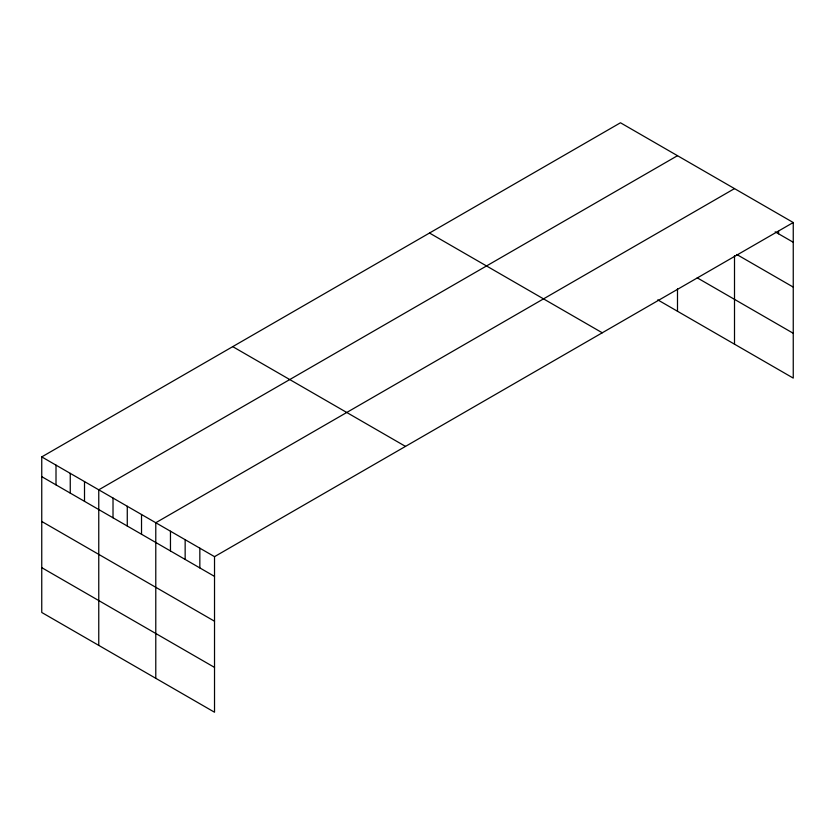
<?xml version="1.0" encoding="UTF-8"?>
<svg xmlns="http://www.w3.org/2000/svg" width="835" height="835" viewBox="0 0 835 835"><rect width="100%" height="100%" fill="white"/><g stroke="black" fill="none" stroke-linecap="round" stroke-linejoin="round"><path stroke-width="1.25" d="M41.75 456.902L214.522 556.653L214.522 712.224L41.75 612.472L41.75 456.902L620.478 122.776L793.25 222.527L793.25 378.098L657.761 299.869M677.498 155.696L98.76 489.821L98.76 645.392M734.508 188.606L155.78 522.731L155.78 678.312M214.522 556.653L793.25 222.527M775.172 231.838L793.25 242.265M736.773 254.487L793.25 287.094M697.225 277.836L793.25 333.28M429.503 233.038L602.265 332.789M232.735 346.64L405.497 446.391M41.75 476.649L214.522 576.4M41.75 521.468L214.522 621.219M41.75 567.654L214.522 667.405M778.564 231.326L778.564 233.79M734.508 255.74L734.508 344.187M677.498 288.858L677.498 311.267M199.836 548.167L199.836 567.915M185.151 539.692L185.151 559.44M170.465 531.217L170.465 550.964M141.522 514.506L141.522 534.254M127.275 506.281L127.275 526.019M113.017 498.046L113.017 517.794M84.512 481.586L84.512 501.334M70.255 473.361L70.255 493.109M56.008 465.126L56.008 484.874"/></g></svg>
